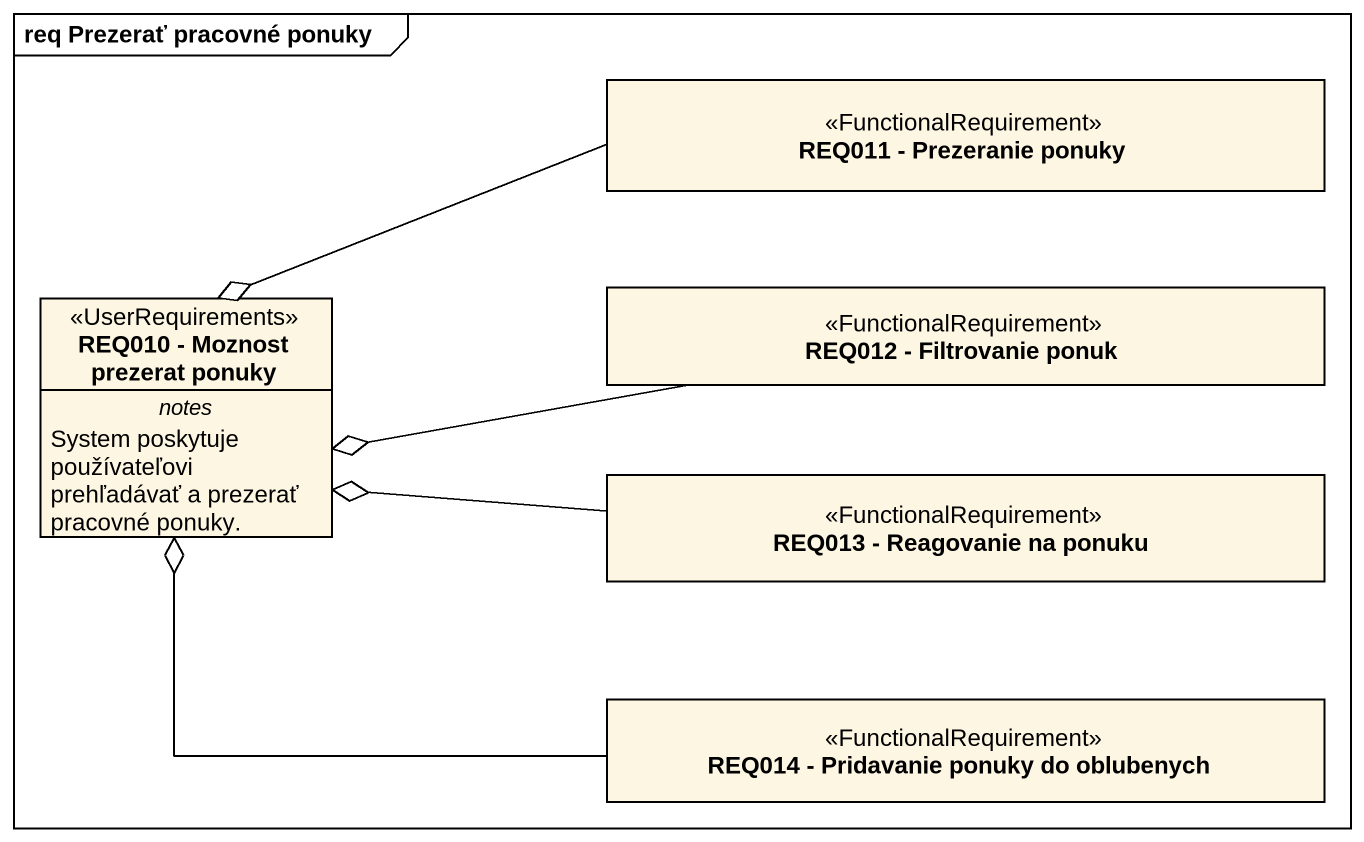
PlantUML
@startuml
mainframe req Prezerať pracovné ponuky
hide circle
hide empty members
class "REQ011 - Prezeranie ponuky" as REQ011_Prezeranie_ponuky <<FunctionalRequirement>>
class "REQ010 - Moznost prezerat ponuky" as REQ010_Moznost_prezerat <<UserRequirements>> {
  -- notes --
  System poskytuje používateľovi prehľadávať a prezerať pracovné ponuky.
}
class "REQ012 - Filtrovanie ponuk" as REQ012_Filtrovanie_ponuk <<FunctionalRequirement>>
class "REQ013 - Reagovanie na ponuku" as REQ013_Reagovanie_na_ponuku <<FunctionalRequirement>>
class "REQ014 - Pridavanie ponuky do oblubenych" as REQ014_Pridavanie_ponuky_do <<FunctionalRequirement>>
REQ011_Prezeranie_ponuky -left-o REQ010_Moznost_prezerat
REQ012_Filtrovanie_ponuk -left-o REQ010_Moznost_prezerat
REQ013_Reagovanie_na_ponuku -left-o REQ010_Moznost_prezerat
REQ014_Pridavanie_ponuky_do -left-o REQ010_Moznost_prezerat
@enduml
